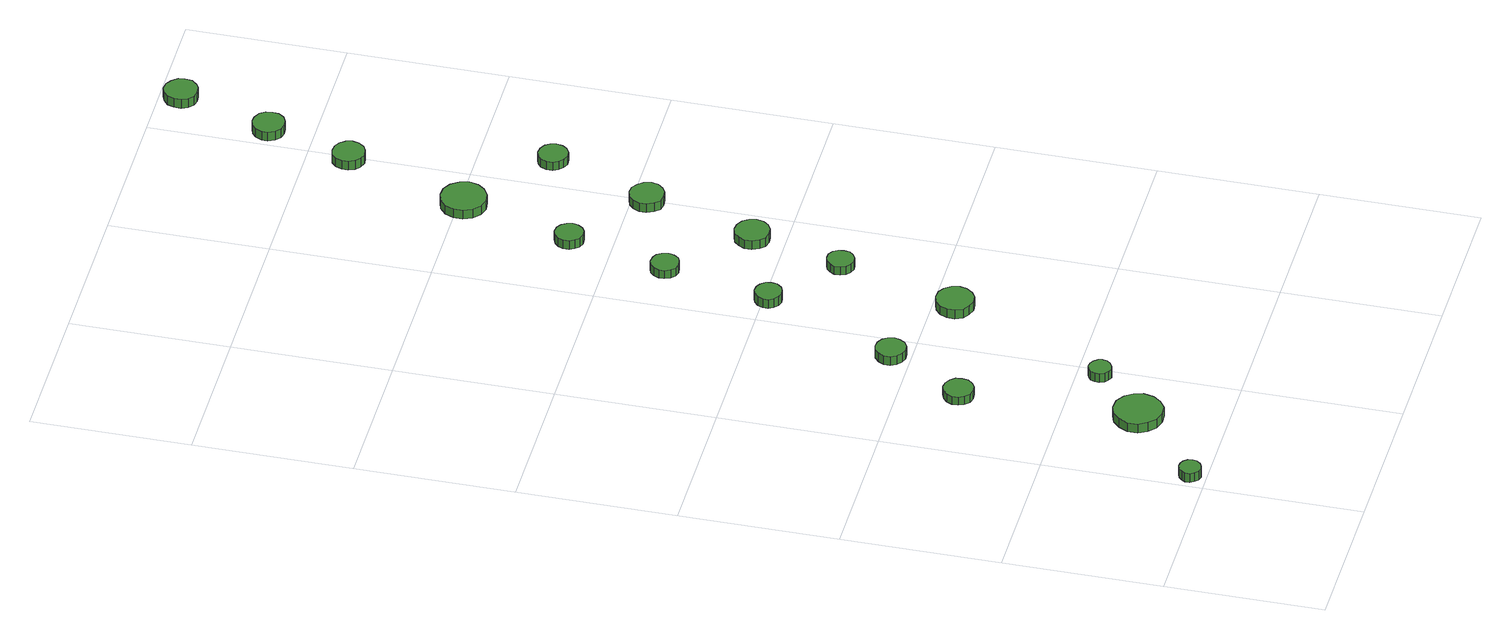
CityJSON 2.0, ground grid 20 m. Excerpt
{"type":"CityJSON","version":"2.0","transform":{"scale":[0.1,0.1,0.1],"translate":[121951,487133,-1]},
"CityObjects":{
"tree1":{"type":"SolitaryVegetationObject","attributes":{"function":"something"},"geometry":[{"type":"MultiSurface","lod":"1","boundaries":[[[0,1,2,3,4,5,6,7,8,9,10,11,12,13,14]],[[15,16,17,18,19,20,21,22,23,24,25,26,27,28,29]],[[0,29,28,1]],[[1,28,27,2]],[[2,27,26,3]],[[3,26,25,4]],[[4,25,24,5]],[[5,24,23,6]],[[6,23,22,7]],[[7,22,21,8]],[[8,21,20,9]],[[9,20,19,10]],[[10,19,18,11]],[[11,18,17,12]],[[12,17,16,13]],[[13,16,15,14]],[[14,15,29,0]]]}]},
"tree2":{"type":"SolitaryVegetationObject","attributes":{"function":"something"},"geometry":[{"type":"MultiSurface","lod":"1","boundaries":[[[30,31,32,33,34,35,36,37,38,39,40,41,42,43,44]],[[45,46,47,48,49,50,51,52,53,54,55,56,57,58,59]],[[30,59,58,31]],[[31,58,57,32]],[[32,57,56,33]],[[33,56,55,34]],[[34,55,54,35]],[[35,54,53,36]],[[36,53,52,37]],[[37,52,51,38]],[[38,51,50,39]],[[39,50,49,40]],[[40,49,48,41]],[[41,48,47,42]],[[42,47,46,43]],[[43,46,45,44]],[[44,45,59,30]]]}]},
"tree3":{"type":"SolitaryVegetationObject","attributes":{"function":"something"},"geometry":[{"type":"MultiSurface","lod":"1","boundaries":[[[60,61,62,63,64,65,66,67,68,69,70,71,72,73,74]],[[75,76,77,78,79,80,81,82,83,84,85,86,87,88,89]],[[60,89,88,61]],[[61,88,87,62]],[[62,87,86,63]],[[63,86,85,64]],[[64,85,84,65]],[[65,84,83,66]],[[66,83,82,67]],[[67,82,81,68]],[[68,81,80,69]],[[69,80,79,70]],[[70,79,78,71]],[[71,78,77,72]],[[72,77,76,73]],[[73,76,75,74]],[[74,75,89,60]]]}]},
"tree4":{"type":"SolitaryVegetationObject","attributes":{"function":"something"},"geometry":[{"type":"MultiSurface","lod":"1","boundaries":[[[90,91,92,93,94,95,96,97,98,99,100,101,102,103,104]],[[105,106,107,108,109,110,111,112,113,114,115,116,117,118,119]],[[90,119,118,91]],[[91,118,117,92]],[[92,117,116,93]],[[93,116,115,94]],[[94,115,114,95]],[[95,114,113,96]],[[96,113,112,97]],[[97,112,111,98]],[[98,111,110,99]],[[99,110,109,100]],[[100,109,108,101]],[[101,108,107,102]],[[102,107,106,103]],[[103,106,105,104]],[[104,105,119,90]]]}]},
"tree5":{"type":"SolitaryVegetationObject","attributes":{"function":"something"},"geometry":[{"type":"MultiSurface","lod":"1","boundaries":[[[120,121,122,123,124,125,126,127,128,129,130,131,132,133,134]],[[135,136,137,138,139,140,141,142,143,144,145,146,147,148,149]],[[120,149,148,121]],[[121,148,147,122]],[[122,147,146,123]],[[123,146,145,124]],[[124,145,144,125]],[[125,144,143,126]],[[126,143,142,127]],[[127,142,141,128]],[[128,141,140,129]],[[129,140,139,130]],[[130,139,138,131]],[[131,138,137,132]],[[132,137,136,133]],[[133,136,135,134]],[[134,135,149,120]]]}]},
"tree6":{"type":"SolitaryVegetationObject","attributes":{"function":"something"},"geometry":[{"type":"MultiSurface","lod":"1","boundaries":[[[150,151,152,153,154,155,156,157,158,159,160,161,162,163,164]],[[165,166,167,168,169,170,171,172,173,174,175,176,177,178,179]],[[150,179,178,151]],[[151,178,177,152]],[[152,177,176,153]],[[153,176,175,154]],[[154,175,174,155]],[[155,174,173,156]],[[156,173,172,157]],[[157,172,171,158]],[[158,171,170,159]],[[159,170,169,160]],[[160,169,168,161]],[[161,168,167,162]],[[162,167,166,163]],[[163,166,165,164]],[[164,165,179,150]]]}]},
"tree7":{"type":"SolitaryVegetationObject","attributes":{"function":"something"},"geometry":[{"type":"MultiSurface","lod":"1","boundaries":[[[180,181,182,183,184,185,186,187,188,189,190,191,192,193,194]],[[195,196,197,198,199,200,201,202,203,204,205,206,207,208,209]],[[180,209,208,181]],[[181,208,207,182]],[[182,207,206,183]],[[183,206,205,184]],[[184,205,204,185]],[[185,204,203,186]],[[186,203,202,187]],[[187,202,201,188]],[[188,201,200,189]],[[189,200,199,190]],[[190,199,198,191]],[[191,198,197,192]],[[192,197,196,193]],[[193,196,195,194]],[[194,195,209,180]]]}]},
"tree8":{"type":"SolitaryVegetationObject","attributes":{"function":"something"},"geometry":[{"type":"MultiSurface","lod":"1","boundaries":[[[210,211,212,213,214,215,216,217,218,219,220,221,222,223,224]],[[225,226,227,228,229,230,231,232,233,234,235,236,237,238,239]],[[210,239,238,211]],[[211,238,237,212]],[[212,237,236,213]],[[213,236,235,214]],[[214,235,234,215]],[[215,234,233,216]],[[216,233,232,217]],[[217,232,231,218]],[[218,231,230,219]],[[219,230,229,220]],[[220,229,228,221]],[[221,228,227,222]],[[222,227,226,223]],[[223,226,225,224]],[[224,225,239,210]]]}]},
"tree9":{"type":"SolitaryVegetationObject","attributes":{"function":"something"},"geometry":[{"type":"MultiSurface","lod":"1","boundaries":[[[240,241,242,243,244,245,246,247,248,249,250,251,252,253,254]],[[255,256,257,258,259,260,261,262,263,264,265,266,267,268,269]],[[240,269,268,241]],[[241,268,267,242]],[[242,267,266,243]],[[243,266,265,244]],[[244,265,264,245]],[[245,264,263,246]],[[246,263,262,247]],[[247,262,261,248]],[[248,261,260,249]],[[249,260,259,250]],[[250,259,258,251]],[[251,258,257,252]],[[252,257,256,253]],[[253,256,255,254]],[[254,255,269,240]]]}]},
"tree10":{"type":"SolitaryVegetationObject","attributes":{"function":"something"},"geometry":[{"type":"MultiSurface","lod":"1","boundaries":[[[270,271,272,273,274,275,276,277,278,279,280,281,282,283,284]],[[285,286,287,288,289,290,291,292,293,294,295,296,297,298,299]],[[270,299,298,271]],[[271,298,297,272]],[[272,297,296,273]],[[273,296,295,274]],[[274,295,294,275]],[[275,294,293,276]],[[276,293,292,277]],[[277,292,291,278]],[[278,291,290,279]],[[279,290,289,280]],[[280,289,288,281]],[[281,288,287,282]],[[282,287,286,283]],[[283,286,285,284]],[[284,285,299,270]]]}]},
"tree11":{"type":"SolitaryVegetationObject","attributes":{"function":"something"},"geometry":[{"type":"MultiSurface","lod":"1","boundaries":[[[300,301,302,303,304,305,306,307,308,309,310,311,312,313,314]],[[315,316,317,318,319,320,321,322,323,324,325,326,327,328,329]],[[300,329,328,301]],[[301,328,327,302]],[[302,327,326,303]],[[303,326,325,304]],[[304,325,324,305]],[[305,324,323,306]],[[306,323,322,307]],[[307,322,321,308]],[[308,321,320,309]],[[309,320,319,310]],[[310,319,318,311]],[[311,318,317,312]],[[312,317,316,313]],[[313,316,315,314]],[[314,315,329,300]]]}]},
"tree12":{"type":"SolitaryVegetationObject","attributes":{"function":"something"},"geometry":[{"type":"MultiSurface","lod":"1","boundaries":[[[330,331,332,333,334,335,336,337,338,339,340,341,342,343,344]],[[345,346,347,348,349,350,351,352,353,354,355,356,357,358,359]],[[330,359,358,331]],[[331,358,357,332]],[[332,357,356,333]],[[333,356,355,334]],[[334,355,354,335]],[[335,354,353,336]],[[336,353,352,337]],[[337,352,351,338]],[[338,351,350,339]],[[339,350,349,340]],[[340,349,348,341]],[[341,348,347,342]],[[342,347,346,343]],[[343,346,345,344]],[[344,345,359,330]]]}]},
"tree13":{"type":"SolitaryVegetationObject","attributes":{"function":"something"},"geometry":[{"type":"MultiSurface","lod":"1","boundaries":[[[360,361,362,363,364,365,366,367,368,369,370,371,372,373,374]],[[375,376,377,378,379,380,381,382,383,384,385,386,387,388,389]],[[360,389,388,361]],[[361,388,387,362]],[[362,387,386,363]],[[363,386,385,364]],[[364,385,384,365]],[[365,384,383,366]],[[366,383,382,367]],[[367,382,381,368]],[[368,381,380,369]],[[369,380,379,370]],[[370,379,378,371]],[[371,378,377,372]],[[372,377,376,373]],[[373,376,375,374]],[[374,375,389,360]]]}]},
"tree14":{"type":"SolitaryVegetationObject","attributes":{"function":"something"},"geometry":[{"type":"MultiSurface","lod":"1","boundaries":[[[390,391,392,393,394,395,396,397,398,399,400,401,402,403,404]],[[405,406,407,408,409,410,411,412,413,414,415,416,417,418,419]],[[390,419,418,391]],[[391,418,417,392]],[[392,417,416,393]],[[393,416,415,394]],[[394,415,414,395]],[[395,414,413,396]],[[396,413,412,397]],[[397,412,411,398]],[[398,411,410,399]],[[399,410,409,400]],[[400,409,408,401]],[[401,408,407,402]],[[402,407,406,403]],[[403,406,405,404]],[[404,405,419,390]]]}]},
"tree15":{"type":"SolitaryVegetationObject","attributes":{"function":"something"},"geometry":[{"type":"MultiSurface","lod":"1","boundaries":[[[420,421,422,423,424,425,426,427,428,429,430,431,432,433,434]],[[435,436,437,438,439,440,441,442,443,444,445,446,447,448,449]],[[420,449,448,421]],[[421,448,447,422]],[[422,447,446,423]],[[423,446,445,424]],[[424,445,444,425]],[[425,444,443,426]],[[426,443,442,427]],[[427,442,441,428]],[[428,441,440,429]],[[429,440,439,430]],[[430,439,438,431]],[[431,438,437,432]],[[432,437,436,433]],[[433,436,435,434]],[[434,435,449,420]]]}]},
"tree16":{"type":"SolitaryVegetationObject","attributes":{"function":"something"},"geometry":[{"type":"MultiSurface","lod":"1","boundaries":[[[450,451,452,453,454,455,456,457,458,459,460,461,462,463,464]],[[465,466,467,468,469,470,471,472,473,474,475,476,477,478,479]],[[450,479,478,451]],[[451,478,477,452]],[[452,477,476,453]],[[453,476,475,454]],[[454,475,474,455]],[[455,474,473,456]],[[456,473,472,457]],[[457,472,471,458]],[[458,471,470,459]],[[459,470,469,460]],[[460,469,468,461]],[[461,468,467,462]],[[462,467,466,463]],[[463,466,465,464]],[[464,465,479,450]]]}]},
"tree17":{"type":"SolitaryVegetationObject","attributes":{"function":"something"},"geometry":[{"type":"MultiSurface","lod":"1","boundaries":[[[480,481,482,483,484,485,486,487,488,489,490,491,492,493,494]],[[495,496,497,498,499,500,501,502,503,504,505,506,507,508,509]],[[480,509,508,481]],[[481,508,507,482]],[[482,507,506,483]],[[483,506,505,484]],[[484,505,504,485]],[[485,504,503,486]],[[486,503,502,487]],[[487,502,501,488]],[[488,501,500,489]],[[489,500,499,490]],[[490,499,498,491]],[[491,498,497,492]],[[492,497,496,493]],[[493,496,495,494]],[[494,495,509,480]]]}]}
},
"vertices":[
[34,20,25],[33,26,25],[29,31,25],[24,33,25],[19,34,25],[13,32,25],[9,28,25],[6,23,25],[6,17,25],[9,12,25],[13,8,25],[19,6,25],[24,7,25],[29,10,25],[33,15,25],[33,15,12],[29,10,12],[24,7,12],[19,6,12],[13,8,12],[9,12,12],[6,17,12],[6,23,12],[9,28,12],[13,32,12],[19,34,12],[24,33,12],[29,31,12],[33,26,12],[34,20,12],
[148,108,25],[145,120,25],[138,130,25],[127,137,25],[114,138,25],[102,134,25],[93,125,25],[87,114,25],[87,101,25],[93,90,25],[102,81,25],[114,77,25],[127,78,25],[138,85,25],[145,95,25],[145,95,12],[138,85,12],[127,78,12],[114,77,12],[102,81,12],[93,90,12],[87,101,12],[87,114,12],[93,125,12],[102,134,12],[114,138,12],[127,137,12],[138,130,12],[145,120,12],[148,108,12],
[126,327,25],[125,335,25],[120,341,25],[113,345,25],[105,346,25],[98,343,25],[92,338,25],[89,331,25],[89,323,25],[92,316,25],[98,310,25],[105,308,25],[113,309,25],[120,313,25],[125,319,25],[125,319,13],[120,313,13],[113,309,13],[105,308,13],[98,310,13],[92,316,13],[89,323,13],[89,331,13],[92,338,13],[98,343,13],[105,346,13],[113,345,13],[120,341,13],[125,335,13],[126,327,13],
[202,172,25],[201,177,25],[197,182,25],[192,185,25],[186,186,25],[181,184,25],[176,180,25],[174,175,25],[174,169,25],[176,163,25],[181,159,25],[186,157,25],[192,158,25],[197,161,25],[201,166,25],[201,166,12],[197,161,12],[192,158,12],[186,157,12],[181,159,12],[176,163,12],[174,169,12],[174,175,12],[176,180,12],[181,184,12],[186,186,12],[192,185,12],[197,182,12],[201,177,12],[202,172,12],
[182,424,28],[180,432,28],[176,438,28],[169,442,28],[161,443,28],[154,441,28],[148,435,28],[144,428,28],[144,420,28],[148,413,28],[154,408,28],[161,405,28],[169,406,28],[176,410,28],[180,417,28],[180,417,15],[176,410,15],[169,406,15],[161,405,15],[154,408,15],[148,413,15],[144,420,15],[144,428,15],[148,435,15],[154,441,15],[161,443,15],[169,442,15],[176,438,15],[180,432,15],[182,424,15],
[298,371,29],[296,381,29],[290,389,29],[282,394,29],[272,395,29],[263,392,29],[255,385,29],[251,376,29],[251,366,29],[255,357,29],[263,351,29],[272,348,29],[282,349,29],[290,354,29],[296,362,29],[296,362,16],[290,354,16],[282,349,16],[272,348,16],[263,351,16],[255,357,16],[251,366,16],[251,376,16],[255,385,16],[263,392,16],[272,395,16],[282,394,16],[290,389,16],[296,381,16],[298,371,16],
[254,593,28],[253,600,28],[248,606,28],[242,609,28],[235,610,28],[229,608,28],[223,603,28],[220,596,28],[220,589,28],[223,583,28],[229,578,28],[235,576,28],[242,577,28],[248,580,28],[253,586,28],[253,586,15],[248,580,15],[242,577,15],[235,576,15],[229,578,15],[223,583,15],[220,589,15],[220,596,15],[223,603,15],[229,608,15],[235,610,15],[242,609,15],[248,606,15],[253,600,15],[254,593,15],
[335,523,29],[334,530,29],[330,536,29],[324,540,29],[317,540,29],[310,538,29],[305,533,29],[302,527,29],[302,520,29],[305,513,29],[310,509,29],[317,506,29],[324,507,29],[330,511,29],[334,516,29],[334,516,17],[330,511,17],[324,507,17],[317,506,17],[310,509,17],[305,513,17],[302,520,17],[302,527,17],[305,533,17],[310,538,17],[317,540,17],[324,540,17],[330,536,17],[334,530,17],[335,523,17],
[287,728,24],[285,736,24],[281,742,24],[275,745,24],[267,746,24],[260,744,24],[255,739,24],[252,732,24],[252,725,24],[255,718,24],[260,713,24],[267,711,24],[275,712,24],[281,715,24],[285,721,24],[285,721,12],[281,715,12],[275,712,12],[267,711,12],[260,713,12],[255,718,12],[252,725,12],[252,732,12],[255,739,12],[260,744,12],[267,746,12],[275,745,12],[281,742,12],[285,736,12],[287,728,12],
[377,641,24],[375,650,24],[370,657,24],[362,662,24],[353,663,24],[344,660,24],[338,654,24],[334,646,24],[334,637,24],[338,628,24],[344,622,24],[353,620,24],[362,621,24],[370,625,24],[375,632,24],[375,632,11],[370,625,11],[362,621,11],[353,620,11],[344,622,11],[338,628,11],[334,637,11],[334,646,11],[338,654,11],[344,660,11],[353,663,11],[362,662,11],[370,657,11],[375,650,11],[377,641,11],
[318,854,24],[316,861,24],[312,867,24],[306,871,24],[298,872,24],[291,869,24],[286,864,24],[283,858,24],[283,850,24],[286,844,24],[291,839,24],[298,836,24],[306,837,24],[312,841,24],[316,847,24],[316,847,11],[312,841,11],[306,837,11],[298,836,11],[291,839,11],[286,844,11],[283,850,11],[283,858,11],[286,864,11],[291,869,11],[298,872,11],[306,871,11],[312,867,11],[316,861,11],[318,854,11],
[360,992,31],[357,1003,31],[350,1013,31],[340,1019,31],[328,1020,31],[317,1017,31],[308,1009,31],[303,998,31],[303,986,31],[308,975,31],[317,967,31],[328,963,31],[340,965,31],[350,971,31],[357,980,31],[357,980,18],[350,971,18],[340,965,18],[328,963,18],[317,967,18],[308,975,18],[303,986,18],[303,998,18],[308,1009,18],[317,1017,18],[328,1020,18],[340,1019,18],[350,1013,18],[357,1003,18],[360,992,18],
[419,781,24],[417,790,24],[411,797,24],[404,802,24],[395,803,24],[386,800,24],[380,794,24],[376,786,24],[376,777,24],[380,768,24],[386,762,24],[395,760,24],[404,761,24],[411,765,24],[417,772,24],[417,772,11],[411,765,11],[404,761,11],[395,760,11],[386,762,11],[380,768,11],[376,777,11],[376,786,11],[380,794,11],[386,800,11],[395,803,11],[404,802,11],[411,797,11],[417,790,11],[419,781,11],
[463,909,27],[461,916,27],[457,922,27],[450,926,27],[442,927,27],[435,925,27],[429,920,27],[426,913,27],[426,905,27],[429,898,27],[435,893,27],[442,890,27],[450,891,27],[457,895,27],[461,901,27],[461,901,15],[457,895,15],[450,891,15],[442,890,15],[435,893,15],[429,898,15],[426,905,15],[426,913,15],[429,920,15],[435,925,15],[442,927,15],[450,926,15],[457,922,15],[461,916,15],[463,909,15],
[407,1147,30],[405,1155,30],[400,1162,30],[393,1166,30],[384,1167,30],[376,1165,30],[370,1159,30],[367,1151,30],[367,1143,30],[370,1135,30],[376,1130,30],[384,1127,30],[393,1128,30],[400,1132,30],[405,1139,30],[405,1139,17],[400,1132,17],[393,1128,17],[384,1127,17],[376,1130,17],[370,1135,17],[367,1143,17],[367,1151,17],[370,1159,17],[376,1165,17],[384,1167,17],[393,1166,17],[400,1162,17],[405,1155,17],[407,1147,17],
[448,1256,24],[447,1264,24],[442,1271,24],[434,1275,24],[426,1276,24],[418,1273,24],[412,1268,24],[408,1260,24],[408,1252,24],[412,1244,24],[418,1238,24],[426,1236,24],[434,1237,24],[442,1241,24],[447,1248,24],[447,1248,11],[442,1241,11],[434,1237,11],[426,1236,11],[418,1238,11],[412,1244,11],[408,1252,11],[408,1260,11],[412,1268,11],[418,1273,11],[426,1276,11],[434,1275,11],[442,1271,11],[447,1264,11],[448,1256,11],
[489,1374,23],[488,1382,23],[482,1389,23],[475,1394,23],[466,1395,23],[458,1392,23],[451,1386,23],[448,1378,23],[448,1369,23],[451,1361,23],[458,1355,23],[466,1353,23],[475,1354,23],[482,1358,23],[488,1365,23],[488,1365,10],[482,1358,10],[475,1354,10],[466,1353,10],[458,1355,10],[451,1361,10],[448,1369,10],[448,1378,10],[451,1386,10],[458,1392,10],[466,1395,10],[475,1394,10],[482,1389,10],[488,1382,10],[489,1374,10]
]}
